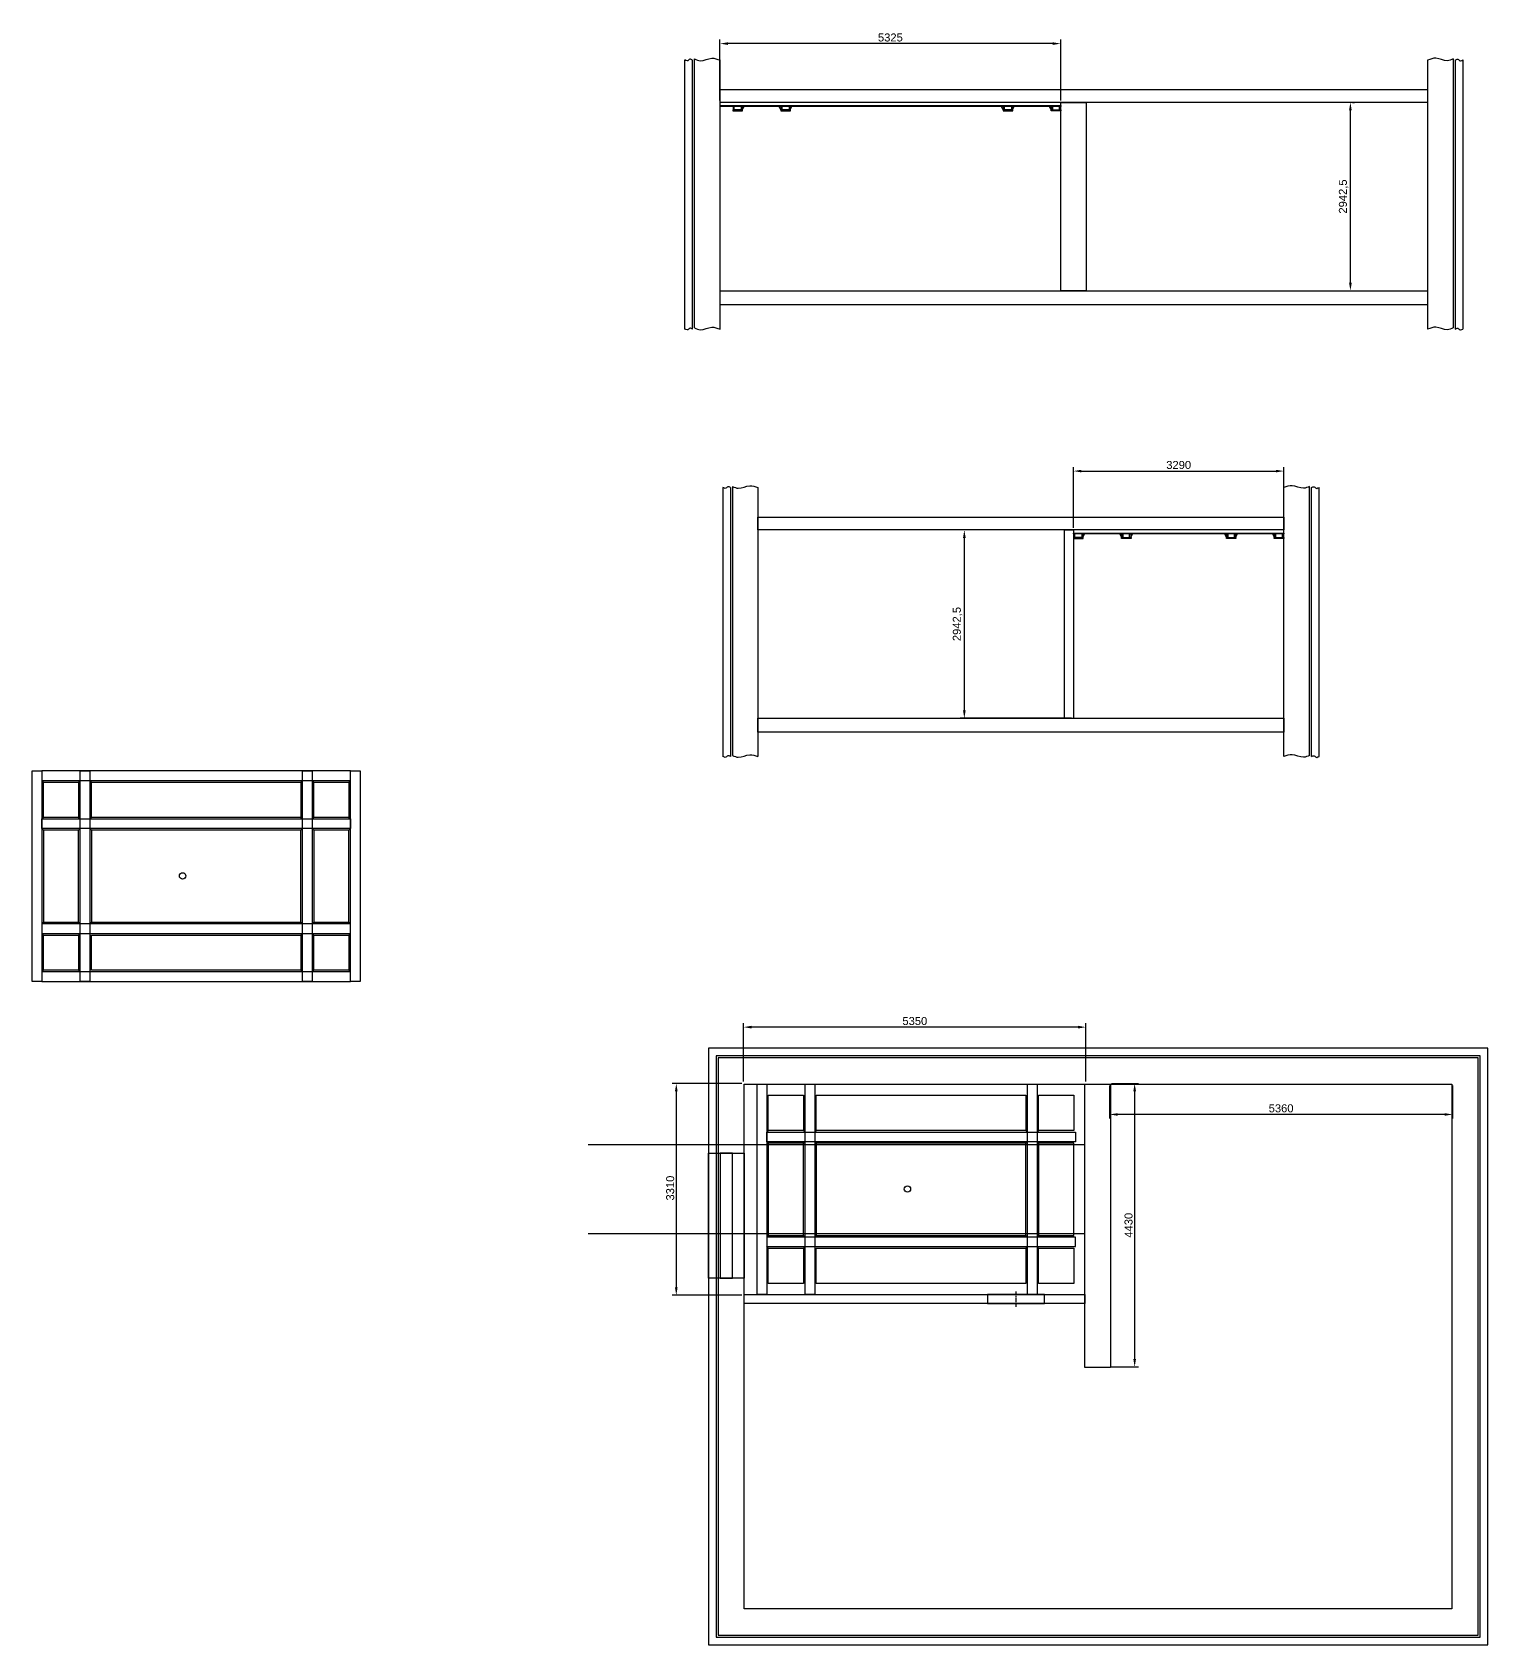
# Model space of a CAD drawing. Header units: millimetres. Extents: x -44972 to 45549, y -33295 to 15181.
# Drawn here: x -25238 to -2489, y -33295 to -8101 of the extents above; entities that cross this region are included whole.
import ezdxf

# ---------------------------------------------------------------- set-up
doc = ezdxf.new("R2010")
doc.units = ezdxf.units.MM
doc.linetypes.add('CENTER', pattern=[50.8, 31.75, -6.35, 6.35, -6.35])
for name, color, linetype in [('Ceiling', 7, 'Continuous'), ('Dimensions', 3, 'Continuous'), ('Doors', 6, 'Continuous'), ('Sections', 7, 'Continuous'), ('walls', 7, 'Continuous'), ('walls-putty', 7, 'Continuous'), ('Windows', 5, 'Continuous')]:
    doc.layers.add(name, color=color, linetype=linetype)
doc.styles.get("Standard").update_dxf_attribs({"font": 'arial.ttf'})
doc.dimstyles.new('ISO-50', dxfattribs={"dimscale": 50, "dimtxt": 2.5, "dimasz": 2.5, "dimexe": 1.25, "dimexo": 0.625, "dimtad": 1, "dimtxsty": 'Standard', "dimcen": 2.5, "dimadec": 0, "dimazin": 0, "dimtfac": 1, "dimtmove": 0, "dimatfit": 3, "dimfxl": 1, "dimarcsym": 0})

# ---------------------------------------------------------------- blocks, each defined once
blk = doc.blocks.new('*D37')
at = {"layer": 'Defpoints', "color": 0, "transparency": 16777216}
for p in [(-5675, -14957), (-8965, -15876), (-5675, -15876)]:
    blk.add_point(p, dxfattribs=at)
at = {"layer": 'Dimensions', "color": 0, "lineweight": -2, "transparency": 16777216}
for p, q in [((-8965, -15845), (-8965, -14895)), ((-8840, -14957), (-5800, -14957)), ((-5675, -15845), (-5675, -14895))]:
    blk.add_line(p, q, dxfattribs=at)
at = {"layer": 'Dimensions', "color": 0, "transparency": 16777216}
for points in [[(-8840, -14937), (-8840, -14978), (-8965, -14957)], [(-5800, -14937), (-5800, -14978), (-5675, -14957)]]:
    blk.add_solid(points, dxfattribs=at)
at = {"layer": 'Dimensions', "color": 0, "transparency": 16777216, "insert": (-7320, -14862), "char_height": 125, "attachment_point": 5}
blk.add_mtext('3290', dxfattribs=at)
blk = doc.blocks.new('U-profile')
at = {"color": 0}
for points in [[(150, 0), (0, 0), (0, 16), (150, 16)], [(5, 70), (21, 70), (21, 16), (5, 16)], [(129, 70), (145, 70), (145, 16), (129, 16)]]:
    blk.add_lwpolyline(points, close=True, dxfattribs=at)
blk = doc.blocks.new('*D73')
at = {"layer": 'Defpoints', "color": 0, "transparency": 16777216}
for p in [(-10670, -15876), (-8965, -15876), (-8965, -18818)]:
    blk.add_point(p, dxfattribs=at)
at = {"layer": 'Dimensions', "color": 0, "lineweight": -2, "transparency": 16777216}
for p, q in [((-8996, -15876), (-10733, -15876)), ((-10670, -18693), (-10670, -16001)), ((-8996, -18818), (-10733, -18818))]:
    blk.add_line(p, q, dxfattribs=at)
at = {"layer": 'Dimensions', "color": 0, "transparency": 16777216}
for points in [[(-10691, -16001), (-10649, -16001), (-10670, -15876)], [(-10691, -18693), (-10649, -18693), (-10670, -18818)]]:
    blk.add_solid(points, dxfattribs=at)
at = {"layer": 'Dimensions', "color": 0, "transparency": 16777216, "insert": (-10776, -17347), "char_height": 125, "attachment_point": 5, "rotation": 90}
blk.add_mtext('2942,5', dxfattribs=at)
blk = doc.blocks.new('*D76')
at = {"layer": 'Defpoints', "color": 0, "transparency": 16777216}
for p in [(-14489, -8278), (-14489, -9196), (-9164, -9196)]:
    blk.add_point(p, dxfattribs=at)
at = {"layer": 'Dimensions', "color": 0, "lineweight": -2, "transparency": 16777216}
for p, q in [((-14489, -9165), (-14489, -8215)), ((-9289, -8278), (-14364, -8278)), ((-9164, -9165), (-9164, -8215))]:
    blk.add_line(p, q, dxfattribs=at)
at = {"layer": 'Dimensions', "color": 0, "transparency": 16777216}
for points in [[(-14364, -8257), (-14364, -8299), (-14489, -8278)], [(-9289, -8257), (-9289, -8299), (-9164, -8278)]]:
    blk.add_solid(points, dxfattribs=at)
at = {"layer": 'Dimensions', "color": 0, "transparency": 16777216, "insert": (-11826, -8183), "char_height": 125, "attachment_point": 5}
blk.add_mtext('5325', dxfattribs=at)
blk = doc.blocks.new('*D77')
at = {"layer": 'Defpoints', "color": 0, "transparency": 16777216}
for p in [(-4636, -9196), (-4636, -9196), (-4636, -12139)]:
    blk.add_point(p, dxfattribs=at)
at = {"layer": 'Dimensions', "color": 0, "lineweight": -2, "transparency": 16777216}
for p, q in [((-4636, -12014), (-4636, -9321)), ((-4605, -9196), (-4573, -9196)), ((-4605, -12139), (-4573, -12139))]:
    blk.add_line(p, q, dxfattribs=at)
at = {"layer": 'Dimensions', "color": 0, "transparency": 16777216}
for points in [[(-4657, -9321), (-4615, -9321), (-4636, -9196)], [(-4657, -12014), (-4615, -12014), (-4636, -12139)]]:
    blk.add_solid(points, dxfattribs=at)
at = {"layer": 'Dimensions', "color": 0, "transparency": 16777216, "insert": (-4742, -10667), "char_height": 125, "attachment_point": 5, "rotation": 90}
blk.add_mtext('2942,5', dxfattribs=at)
blk = doc.blocks.new('*D136')
at = {"layer": 'Defpoints', "color": 0, "transparency": 16777216}
for p in [(-14119, -23645), (-14119, -24525), (-8769, -24525)]:
    blk.add_point(p, dxfattribs=at)
at = {"layer": 'Dimensions', "color": 0, "lineweight": -2, "transparency": 16777216}
for p, q in [((-14119, -24493), (-14119, -23583)), ((-8894, -23645), (-13994, -23645)), ((-8769, -24493), (-8769, -23583))]:
    blk.add_line(p, q, dxfattribs=at)
at = {"layer": 'Dimensions', "color": 0, "transparency": 16777216}
for points in [[(-13994, -23624), (-13994, -23666), (-14119, -23645)], [(-8894, -23624), (-8894, -23666), (-8769, -23645)]]:
    blk.add_solid(points, dxfattribs=at)
at = {"layer": 'Dimensions', "color": 0, "transparency": 16777216, "insert": (-11444, -23550), "char_height": 125, "attachment_point": 5}
blk.add_mtext('5350', dxfattribs=at)
blk = doc.blocks.new('*D137')
at = {"layer": 'Defpoints', "color": 0, "transparency": 16777216}
for p in [(-14119, -24525), (-15172, -27835), (-14119, -27835)]:
    blk.add_point(p, dxfattribs=at)
at = {"layer": 'Dimensions', "color": 0, "lineweight": -2, "transparency": 16777216}
for p, q in [((-14150, -24525), (-15234, -24525)), ((-15172, -24650), (-15172, -27710)), ((-14150, -27835), (-15234, -27835))]:
    blk.add_line(p, q, dxfattribs=at)
at = {"layer": 'Dimensions', "color": 0, "transparency": 16777216}
for points in [[(-15193, -24650), (-15151, -24650), (-15172, -24525)], [(-15193, -27710), (-15151, -27710), (-15172, -27835)]]:
    blk.add_solid(points, dxfattribs=at)
at = {"layer": 'Dimensions', "color": 0, "transparency": 16777216, "insert": (-15267, -26160), "char_height": 125, "attachment_point": 5, "rotation": 90}
blk.add_mtext('3310', dxfattribs=at)
blk = doc.blocks.new('*D138')
at = {"layer": 'Defpoints', "color": 0, "transparency": 16777216}
for p in [(-8399, -24525), (-8399, -28955), (-8008, -28955)]:
    blk.add_point(p, dxfattribs=at)
at = {"layer": 'Dimensions', "color": 0, "lineweight": -2, "transparency": 16777216}
for p, q in [((-8368, -24525), (-7946, -24525)), ((-8008, -24650), (-8008, -28830)), ((-8368, -28955), (-7946, -28955))]:
    blk.add_line(p, q, dxfattribs=at)
at = {"layer": 'Dimensions', "color": 0, "transparency": 16777216}
for points in [[(-8029, -24650), (-7987, -24650), (-8008, -24525)], [(-8029, -28830), (-7987, -28830), (-8008, -28955)]]:
    blk.add_solid(points, dxfattribs=at)
at = {"layer": 'Dimensions', "color": 0, "transparency": 16777216, "insert": (-8103, -26740), "char_height": 125, "attachment_point": 5, "rotation": 90}
blk.add_mtext('4430', dxfattribs=at)
blk = doc.blocks.new('*D139')
at = {"layer": 'Defpoints', "color": 0, "transparency": 16777216}
for p in [(-8399, -24525), (-3039, -24525), (-8399, -25009)]:
    blk.add_point(p, dxfattribs=at)
at = {"layer": 'Dimensions', "color": 0, "lineweight": -2, "transparency": 16777216}
for p, q in [((-8399, -24556), (-8399, -25072)), ((-3039, -24556), (-3039, -25072)), ((-3164, -25009), (-8274, -25009))]:
    blk.add_line(p, q, dxfattribs=at)
at = {"layer": 'Dimensions', "color": 0, "transparency": 16777216}
for points in [[(-8274, -24989), (-8274, -25030), (-8399, -25009)], [(-3164, -24989), (-3164, -25030), (-3039, -25009)]]:
    blk.add_solid(points, dxfattribs=at)
at = {"layer": 'Dimensions', "color": 0, "transparency": 16777216, "insert": (-5719, -24914), "char_height": 125, "attachment_point": 5}
blk.add_mtext('5360', dxfattribs=at)

msp = doc.modelspace()

# ---------------------------------------------------------------- linework, layer by layer
for p, q in [((-8784.19, -25484.652), (-16548.123, -25484.652)), ((-8784.19, -26874.652), (-16548.123, -26874.652)), ((-8784.19, -27824.652), (-8784.19, -26874.652))]:
    msp.add_line(p, q)
at = {"layer": 'Ceiling'}
for p, q in [((-25088.084, -19642.398), (-25088.084, -22932.398)), ((-13759.19, -24534.652), (-13759.19, -27824.652))]:
    msp.add_line(p, q, dxfattribs=at)
at = {"layer": 'Ceiling', "color": 2}
for p, q in [((-25063.084, -19817.398), (-25088.084, -19792.398)), ((-24513.084, -19817.398), (-24488.084, -19792.398)), ((-24313.084, -19817.398), (-24338.084, -19792.398)), ((-21038.084, -19817.398), (-21013.084, -19792.398)), ((-20838.084, -19817.398), (-20863.084, -19792.398)), ((-20288.084, -19817.398), (-20263.084, -19792.398)), ((-25063.084, -20367.398), (-25088.084, -20392.398)), ((-24513.084, -20367.398), (-24488.084, -20392.398)), ((-24313.084, -20367.398), (-24338.084, -20392.398)), ((-21038.084, -20367.398), (-21013.084, -20392.398)), ((-20838.084, -20367.398), (-20863.084, -20392.398)), ((-20288.084, -20367.398), (-20263.084, -20392.398)), ((-25063.084, -20567.398), (-25088.084, -20542.398)), ((-24513.084, -20567.398), (-24488.084, -20542.398)), ((-24313.084, -20567.398), (-24338.084, -20542.398)), ((-21038.084, -20567.398), (-21013.084, -20542.398)), ((-20838.084, -20567.398), (-20863.084, -20542.398)), ((-20288.084, -20567.398), (-20263.084, -20542.398)), ((-25063.084, -22007.398), (-25088.084, -22032.398)), ((-24513.084, -22007.398), (-24488.084, -22032.398)), ((-24313.084, -22007.398), (-24338.084, -22032.398)), ((-21038.084, -22007.398), (-21013.084, -22032.398)), ((-20838.084, -22007.398), (-20863.084, -22032.398)), ((-20288.084, -22007.398), (-20263.084, -22032.398)), ((-25063.084, -22207.398), (-25088.084, -22182.398)), ((-24513.084, -22207.398), (-24488.084, -22182.398)), ((-21038.084, -22207.398), (-21013.084, -22182.398)), ((-20838.084, -22207.398), (-20863.084, -22182.398)), ((-20288.084, -22207.398), (-20263.084, -22182.398)), ((-25063.084, -22757.398), (-25088.084, -22782.398)), ((-24513.084, -22757.398), (-24488.084, -22782.398)), ((-21038.084, -22757.398), (-21013.084, -22782.398)), ((-20838.084, -22757.398), (-20863.084, -22782.398)), ((-20288.084, -22757.398), (-20263.084, -22782.398)), ((-13734.19, -25259.652), (-13759.19, -25284.652)), ((-13734.19, -25459.652), (-13759.19, -25434.652)), ((-13184.19, -25259.652), (-13159.19, -25284.652)), ((-13184.19, -25459.652), (-13159.19, -25434.652)), ((-12984.19, -25259.652), (-13009.19, -25284.652)), ((-12984.19, -25459.652), (-13009.19, -25434.652)), ((-9709.19, -25259.652), (-9684.19, -25284.652)), ((-9709.19, -25459.652), (-9684.19, -25434.652)), ((-9509.19, -25259.652), (-9534.19, -25284.652)), ((-9509.19, -25459.652), (-9534.19, -25434.652)), ((-13734.19, -26899.652), (-13759.19, -26924.652)), ((-13184.19, -26899.652), (-13159.19, -26924.652)), ((-12984.19, -26899.652), (-13009.19, -26924.652)), ((-9709.19, -26899.652), (-9684.19, -26924.652)), ((-9509.19, -26899.652), (-9534.19, -26924.652)), ((-13734.19, -27099.652), (-13759.19, -27074.652)), ((-13184.19, -27099.652), (-13159.19, -27074.652)), ((-9709.19, -27099.652), (-9684.19, -27074.652)), ((-9509.19, -27099.652), (-9534.19, -27074.652))]:
    msp.add_line(p, q, dxfattribs=at)
at = {"layer": 'Ceiling', "linetype": 'CENTER', "ltscale": 2}
msp.add_line((-9864.19, -27774.652), (-9864.19, -28014.652), dxfattribs=at)
at = {"layer": 'Ceiling', "color": 8}
for points in [[(-14488.636, -9246.198), (-9163.636, -9246.198), (-9163.636, -9258.698), (-14488.636, -9258.698)], [(-8965.135, -15925.816), (-5675.135, -15925.816), (-5675.135, -15938.316), (-8965.135, -15938.316)]]:
    msp.add_lwpolyline(points, close=True, dxfattribs=at)
at = {"layer": 'Ceiling', "color": 2}
for points in [[(-14143.636, -9258.698), (-14143.636, -9312.698), (-14113.636, -9258.698)], [(-13533.636, -9258.698), (-13533.636, -9312.698), (-13563.636, -9258.698)], [(-13393.636, -9258.698), (-13393.636, -9312.698), (-13363.636, -9258.698)], [(-10058.636, -9258.698), (-10058.636, -9312.698), (-10088.636, -9258.698)], [(-9918.636, -9258.698), (-9918.636, -9312.698), (-9888.636, -9258.698)], [(-9308.636, -9258.698), (-9308.636, -9312.698), (-9338.636, -9258.698)], [(-8820.135, -15938.316), (-8820.135, -15992.316), (-8790.135, -15938.316)], [(-8210.135, -15938.316), (-8210.135, -15992.316), (-8240.135, -15938.316)], [(-8070.135, -15938.316), (-8070.135, -15992.316), (-8040.135, -15938.316)], [(-6570.135, -15938.316), (-6570.135, -15992.316), (-6600.135, -15938.316)], [(-6430.135, -15938.316), (-6430.135, -15992.316), (-6400.135, -15938.316)], [(-5820.135, -15938.316), (-5820.135, -15992.316), (-5850.135, -15938.316)], [(-25063.084, -19817.398), (-24513.084, -19817.398), (-24513.084, -20367.398), (-25063.084, -20367.398)], [(-24313.084, -19817.398), (-21038.084, -19817.398), (-21038.084, -20367.398), (-24313.084, -20367.398)], [(-20838.084, -19817.398), (-20288.084, -19817.398), (-20288.084, -20367.398), (-20838.084, -20367.398)], [(-24513.084, -20567.398), (-25063.084, -20567.398), (-25063.084, -22007.398), (-24513.084, -22007.398)], [(-21038.084, -20567.398), (-24313.084, -20567.398), (-24313.084, -22007.398), (-21038.084, -22007.398)], [(-20288.084, -20567.398), (-20838.084, -20567.398), (-20838.084, -22007.398), (-20288.084, -22007.398)], [(-25063.084, -22207.398), (-24513.084, -22207.398), (-24513.084, -22757.398), (-25063.084, -22757.398)], [(-24313.084, -22207.398), (-21038.084, -22207.398), (-21038.084, -22757.398), (-24313.084, -22757.398)], [(-20838.084, -22207.398), (-20288.084, -22207.398), (-20288.084, -22757.398), (-20838.084, -22757.398)], [(-13734.19, -24709.652), (-13184.19, -24709.652), (-13184.19, -25259.652), (-13734.19, -25259.652)], [(-12984.19, -24709.652), (-9709.19, -24709.652), (-9709.19, -25259.652), (-12984.19, -25259.652)], [(-9509.19, -24709.652), (-8959.19, -24709.652), (-8959.19, -25259.652), (-9509.19, -25259.652)], [(-13184.19, -25459.652), (-13734.19, -25459.652), (-13734.19, -26899.652), (-13184.19, -26899.652)], [(-9709.19, -25459.652), (-12984.19, -25459.652), (-12984.19, -26899.652), (-9709.19, -26899.652)], [(-8959.19, -25459.652), (-9509.19, -25459.652), (-9509.19, -26899.652), (-8959.19, -26899.652)], [(-13734.19, -27099.652), (-13184.19, -27099.652), (-13184.19, -27649.652), (-13734.19, -27649.652)], [(-12984.19, -27099.652), (-9709.19, -27099.652), (-9709.19, -27649.652), (-12984.19, -27649.652)], [(-9509.19, -27099.652), (-8959.19, -27099.652), (-8959.19, -27649.652), (-9509.19, -27649.652)]]:
    msp.add_lwpolyline(points, close=True, dxfattribs=at)
at = {"layer": 'Ceiling', "color": 6}
for points in [[(-25238.084, -19642.398), (-25088.084, -19642.398), (-25088.084, -22932.398), (-25238.084, -22932.398)], [(-20263.084, -19642.398), (-25088.084, -19642.398), (-25088.084, -19792.398), (-20263.084, -19792.398)], [(-24488.084, -19642.398), (-24338.084, -19642.398), (-24338.084, -22932.398), (-24488.084, -22932.398)], [(-21013.084, -19642.398), (-20863.084, -19642.398), (-20863.084, -22932.398), (-21013.084, -22932.398)], [(-20263.084, -19642.398), (-20113.084, -19642.398), (-20113.084, -22932.398), (-20263.084, -22932.398)], [(-20263.084, -20542.398), (-25088.084, -20542.398), (-25088.084, -20392.398), (-20263.084, -20392.398)], [(-20263.084, -22032.398), (-25088.084, -22032.398), (-25088.084, -22182.398), (-20263.084, -22182.398)], [(-20263.084, -22782.398), (-25088.084, -22782.398), (-25088.084, -22932.398), (-20263.084, -22932.398)], [(-13909.19, -24534.652), (-13759.19, -24534.652), (-13759.19, -27824.652), (-13909.19, -27824.652)], [(-13159.19, -24534.652), (-13009.19, -24534.652), (-13009.19, -27824.652), (-13159.19, -27824.652)], [(-9684.19, -24534.652), (-9534.19, -24534.652), (-9534.19, -27824.652), (-9684.19, -27824.652)], [(-8934.19, -25434.652), (-13759.19, -25434.652), (-13759.19, -25284.652), (-8934.19, -25284.652)], [(-8934.19, -26924.652), (-13759.19, -26924.652), (-13759.19, -27074.652), (-8934.19, -27074.652)]]:
    msp.add_lwpolyline(points, close=True, dxfattribs=at)
at = {"layer": 'Ceiling', "color": 240, "lineweight": 30, "true_color": 0xed1f24}
for centre in [(-22888.084, -21282.398), (-11559.19, -26174.652)]:
    msp.add_circle(centre, 50, dxfattribs=at)
at = {"layer": 'Doors'}
msp.add_lwpolyline([(-9419.19, -27964.652), (-9419.19, -27824.652), (-10309.19, -27824.652), (-10309.19, -27964.652)], close=True, dxfattribs=at)
at = {"layer": 'Sections'}
for p, q in [((-15038.636, -12737.294), (-15038.636, -8533.667)), ((-14918.636, -12739.079), (-14918.636, -8535.452)), ((-14888.636, -12721.096), (-14888.636, -8517.47)), ((-14488.636, -12739.079), (-14488.636, -8535.452)), ((-3428.636, -8535.452), (-3428.636, -12739.079)), ((-3028.636, -8517.47), (-3028.636, -12721.096)), ((-2998.636, -8535.452), (-2998.636, -12739.079)), ((-2878.636, -8533.667), (-2878.636, -12737.294)), ((-14445.135, -15213.285), (-14445.135, -19416.912)), ((-14325.135, -15215.07), (-14325.135, -19418.697)), ((-14295.135, -15197.088), (-14295.135, -19400.715)), ((-13895.135, -15215.07), (-13895.135, -19418.697)), ((-5675.135, -19418.697), (-5675.135, -15215.07)), ((-5275.135, -19400.715), (-5275.135, -15197.088)), ((-5245.135, -19418.697), (-5245.135, -15215.07)), ((-5125.135, -19416.912), (-5125.135, -15213.285))]:
    msp.add_line(p, q, dxfattribs=at)
for points in [[(-14488.636, -8996.198), (-3428.636, -8996.198), (-3428.636, -9196.198), (-14488.636, -9196.198)], [(-9163.636, -9196.198), (-8763.636, -9196.198), (-8763.636, -12138.698), (-9163.636, -12138.698)], [(-14488.636, -12138.698), (-3428.636, -12138.698), (-3428.636, -12358.698), (-14488.636, -12358.698)], [(-13895.135, -15675.816), (-5675.135, -15675.816), (-5675.135, -15875.816), (-13895.135, -15875.816)], [(-13895.135, -18818.316), (-5675.135, -18818.316), (-5675.135, -19038.316), (-13895.135, -19038.316)]]:
    msp.add_lwpolyline(points, close=True, dxfattribs=at)
msp.add_lwpolyline([(-9105.135, -18818.316), (-9105.135, -15875.816), (-8965.135, -15875.816), (-8965.135, -18818.316)], dxfattribs=at)
for points in [[(-14918.636, -8535.452), (-14933.074, -8526.612), (-14963.972, -8507.695), (-14999.257, -8566.055), (-15025.974, -8534.125), (-15038.636, -8533.667)], [(-2998.636, -8535.452), (-2984.198, -8526.612), (-2953.3, -8507.695), (-2918.015, -8566.055), (-2891.298, -8534.125), (-2878.636, -8533.667)], [(-14918.636, -12739.079), (-14933.074, -12730.239), (-14963.972, -12711.321), (-14999.257, -12769.682), (-15025.974, -12737.752), (-15038.636, -12737.294)], [(-2998.636, -12739.079), (-2984.198, -12730.239), (-2953.3, -12711.321), (-2918.015, -12769.682), (-2891.298, -12737.752), (-2878.636, -12737.294)], [(-14325.135, -15215.07), (-14339.573, -15206.23), (-14370.471, -15187.313), (-14405.756, -15245.674), (-14432.473, -15213.743), (-14445.135, -15213.285)], [(-5245.135, -15215.07), (-5230.697, -15206.23), (-5199.799, -15187.313), (-5164.514, -15245.674), (-5137.797, -15213.743), (-5125.135, -15213.285)], [(-14325.135, -19418.697), (-14339.573, -19409.857), (-14370.471, -19390.939), (-14405.756, -19449.3), (-14432.473, -19417.37), (-14445.135, -19416.912)], [(-5245.135, -19418.697), (-5230.697, -19409.857), (-5199.799, -19390.939), (-5164.514, -19449.3), (-5137.797, -19417.37), (-5125.135, -19416.912)]]:
    msp.add_open_spline(points, degree=3, knots=[0, 0, 0, 0, 44.112267371, 94.402646749, 132.507367863, 132.507367863, 132.507367863, 132.507367863], dxfattribs=at)
for points in [[(-14888.636, -8517.47), (-14795.843, -8545.26), (-14615.897, -8506.027), (-14488.636, -8535.452)], [(-3028.636, -8517.47), (-3121.43, -8545.26), (-3301.375, -8506.027), (-3428.636, -8535.452)], [(-14888.636, -12721.096), (-14795.843, -12748.887), (-14615.897, -12709.653), (-14488.636, -12739.079)], [(-3028.636, -12721.096), (-3121.43, -12748.887), (-3301.375, -12709.653), (-3428.636, -12739.079)], [(-14295.135, -15197.088), (-14202.341, -15224.879), (-14022.396, -15185.645), (-13895.135, -15215.07)], [(-5275.135, -15197.088), (-5367.928, -15224.879), (-5547.874, -15185.645), (-5675.135, -15215.07)], [(-14295.135, -19400.715), (-14202.341, -19428.505), (-14022.396, -19389.272), (-13895.135, -19418.697)], [(-5275.135, -19400.715), (-5367.928, -19428.505), (-5547.874, -19389.272), (-5675.135, -19418.697)]]:
    msp.add_spline(points, degree=3, dxfattribs=at)
at = {"layer": 'walls'}
for points in [[(-14669.19, -33294.652), (-2489.19, -33294.652), (-2489.19, -23974.652), (-14669.19, -23974.652)], [(-14549.19, -33174.652), (-2609.19, -33174.652), (-2609.19, -24094.652), (-14549.19, -24094.652)], [(-14519.19, -33144.652), (-2639.19, -33144.652), (-2639.19, -24124.652), (-14519.19, -24124.652)]]:
    msp.add_lwpolyline(points, close=True, dxfattribs=at)
at = {"layer": 'walls-putty'}
for points in [[(-14109.19, -24534.652), (-3049.19, -24534.652), (-3049.19, -32734.652), (-14109.19, -32734.652)], [(-8784.19, -24534.652), (-8384.19, -24534.652), (-8384.19, -28964.652), (-8784.19, -28964.652)], [(-14109.19, -27824.652), (-8784.19, -27824.652), (-8784.19, -27964.652), (-14109.19, -27964.652)]]:
    msp.add_lwpolyline(points, close=True, dxfattribs=at)
at = {"layer": 'Windows'}
for points in [[(-14669.19, -25614.652), (-14109.19, -25614.652), (-14109.19, -27564.652), (-14669.19, -27564.652)], [(-14484.19, -27564.652), (-14294.19, -27564.652), (-14294.19, -25614.652), (-14484.19, -25614.652)]]:
    msp.add_lwpolyline(points, close=True, dxfattribs=at)

# ---------------------------------------------------------------- block references
at = {"layer": 'Ceiling', "color": 6, "xscale": -1}
for p in [(-14138.636, -9328.698), (-13388.636, -9328.698), (-9913.636, -9328.698), (-8815.135, -16008.316)]:
    msp.add_blockref('U-profile', p, dxfattribs=at)
at = {"layer": 'Ceiling', "color": 6}
for p in [(-9313.636, -9328.698), (-8215.135, -16008.316), (-6575.135, -16008.316), (-5825.135, -16008.316)]:
    msp.add_blockref('U-profile', p, dxfattribs=at)

# ---------------------------------------------------------------- dimensions: what is measured, and where the dimension line sits
at = {"layer": 'Dimensions'}
for base, p1, p2, angle, picture, middle in [((-14488.636, -8277.802), (-9163.636, -9196.198), (-14488.636, -9196.198), 180, '*D76', (-11826.136, -8182.687)), ((-10670.017, -15875.816), (-8965.135, -18818.316), (-8965.135, -15875.816), 90, '*D73', (-10776.387, -17347.066)), ((-8008.189, -28954.652), (-8399.19, -24524.652), (-8399.19, -28954.652), 90, '*D138', (-8103.304, -26739.652))]:
    dim = msp.add_linear_dim(base=base, p1=p1, p2=p2, angle=angle, dimstyle='ISO-50', dxfattribs=at)
    dim.commit()
    dim.dimension.update_dxf_attribs({"geometry": picture, "text_midpoint": middle})
for base, p1, p2, picture, middle in [((-4635.776, -9196.198), (-4635.776, -12138.698), (-4635.776, -9196.198), '*D77', (-4635.776, -10667.448)), ((-15171.784, -27834.652), (-14119.19, -24524.652), (-14119.19, -27834.652), '*D137', (-15171.784, -26159.652))]:
    dim = msp.add_linear_dim(base=base, p1=p1, p2=p2, angle=90, dimstyle='ISO-50', dxfattribs=at)
    dim.commit()
    dim.dimension.update_dxf_attribs({"geometry": picture, "text_midpoint": middle, "dimtype": 160})
for base, p1, p2, picture, middle in [((-5675.135, -14957.42), (-8965.135, -15875.816), (-5675.135, -15875.816), '*D37', (-7320.135, -14862.306)), ((-14119.19, -23645.057), (-8769.19, -24524.652), (-14119.19, -24524.652), '*D136', (-11444.19, -23549.942)), ((-8399.19, -25009.337), (-3039.19, -24524.652), (-8399.19, -24524.652), '*D139', (-5719.19, -24914.222))]:
    dim = msp.add_linear_dim(base=base, p1=p1, p2=p2, dimstyle='ISO-50', dxfattribs=at)
    dim.commit()
    dim.dimension.update_dxf_attribs({"geometry": picture, "text_midpoint": middle})

doc.saveas('drawing.dxf')
